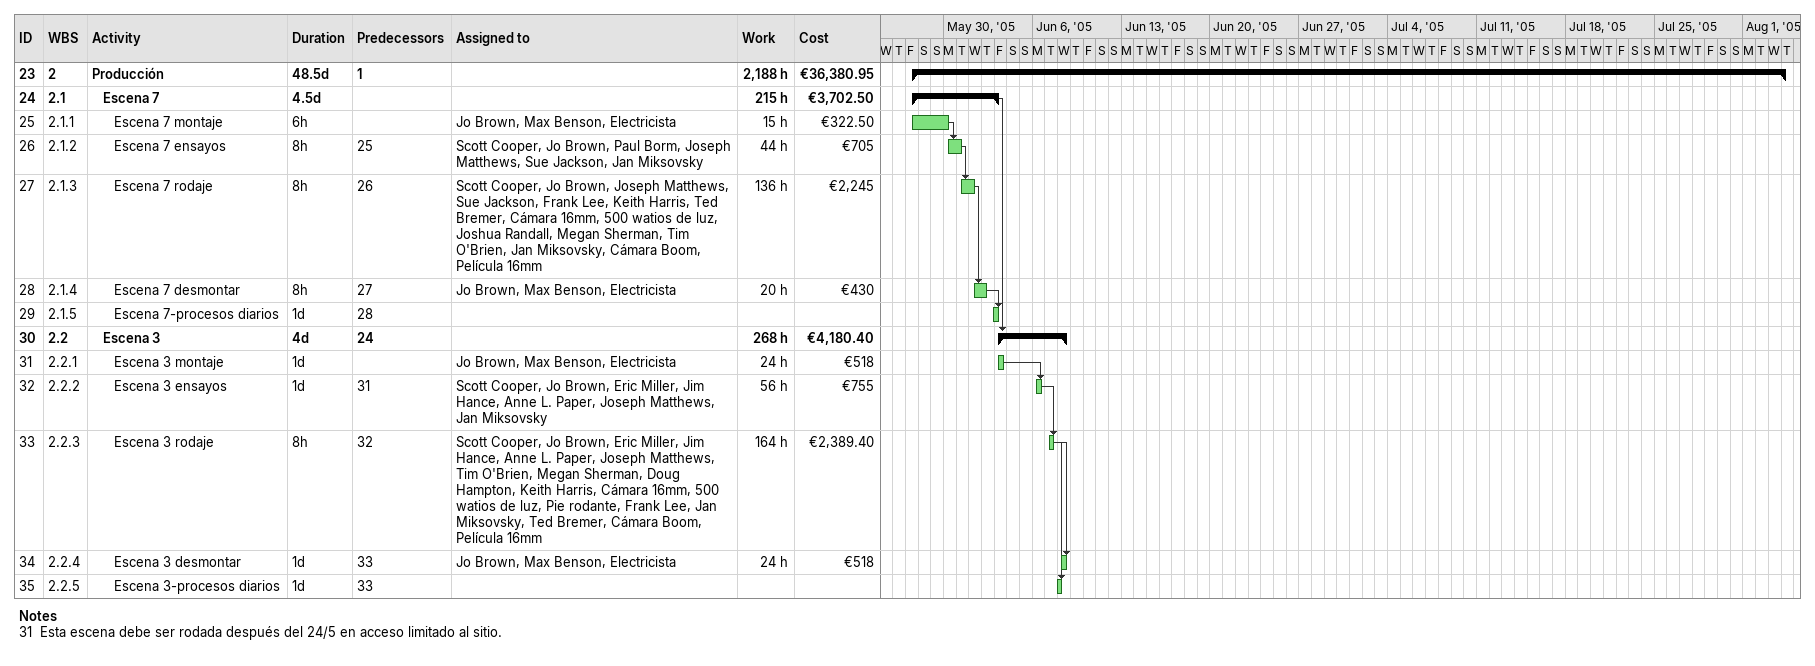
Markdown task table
| ID | WBS | Task | Duration | Start | Finish | Predecessors | Resources | Work (h) | Cost (€) |
|---|---|---|---|---|---|---|---|---|---|
| 23 | 2 | **Producción** | 48.5d | 2005-05-27 | 2005-08-04 | 1 |  | 2188 | 36380.95 |
| 24 | 2.1 | **Escena 7** | 4.5d | 2005-05-27 | 2005-06-03 |  |  | 215 | 3702.50 |
| 25 | 2.1.1 | Escena 7 montaje | 6h | 2005-05-27 | 2005-05-30 |  | Jo Brown, Max Benson, Electricista | 15 | 322.50 |
| 26 | 2.1.2 | Escena 7 ensayos | 8h | 2005-05-30 | 2005-05-31 | 25 | Scott Cooper, Jo Brown, Paul Borm, Joseph Matthews, Sue Jackson, Jan Miksovsky | 44 | 705 |
| 27 | 2.1.3 | Escena 7 rodaje | 8h | 2005-05-31 | 2005-06-01 | 26 | Scott Cooper, Jo Brown, Joseph Matthews, Sue Jackson, Frank Lee, Keith Harris, Ted Bremer, Cámara 16mm, 500 watios de luz, Joshua Randall, Megan Sherman, Tim O'Brien, Jan Miksovsky, Cámara Boom, Película 16mm | 136 | 2245 |
| 28 | 2.1.4 | Escena 7 desmontar | 8h | 2005-06-01 | 2005-06-02 | 27 | Jo Brown, Max Benson, Electricista | 20 | 430 |
| 29 | 2.1.5 | Escena 7-procesos diarios | 1d | 2005-06-02 | 2005-06-03 | 28 |  |  |  |
| 30 | 2.2 | **Escena 3** | 4d | 2005-06-03 | 2005-06-08 | 24 |  | 268 | 4180.40 |
| 31 | 2.2.1 | Escena 3 montaje | 1d | 2005-06-03 | 2005-06-03 |  | Jo Brown, Max Benson, Electricista | 24 | 518 |
| 32 | 2.2.2 | Escena 3 ensayos | 1d | 2005-06-06 | 2005-06-06 | 31 | Scott Cooper, Jo Brown, Eric Miller, Jim Hance, Anne L. Paper, Joseph Matthews, Jan Miksovsky | 56 | 755 |
| 33 | 2.2.3 | Escena 3 rodaje | 8h | 2005-06-07 | 2005-06-07 | 32 | Scott Cooper, Jo Brown, Eric Miller, Jim Hance, Anne L. Paper, Joseph Matthews, Tim O'Brien, Megan Sherman, Doug Hampton, Keith Harris, Cámara 16mm, 500 watios de luz, Pie rodante, Frank Lee, Jan Miksovsky, Ted Bremer, Cámara Boom, Película 16mm | 164 | 2389.40 |
| 34 | 2.2.4 | Escena 3 desmontar | 1d | 2005-06-08 | 2005-06-08 | 33 | Jo Brown, Max Benson, Electricista | 24 | 518 |
| 35 | 2.2.5 | Escena 3-procesos diarios | 1d | 2005-06-07 | 2005-06-08 | 33 |  |  |  |

Notes
- 31: Esta escena debe ser rodada después del 24/5 en acceso limitado al sitio.
